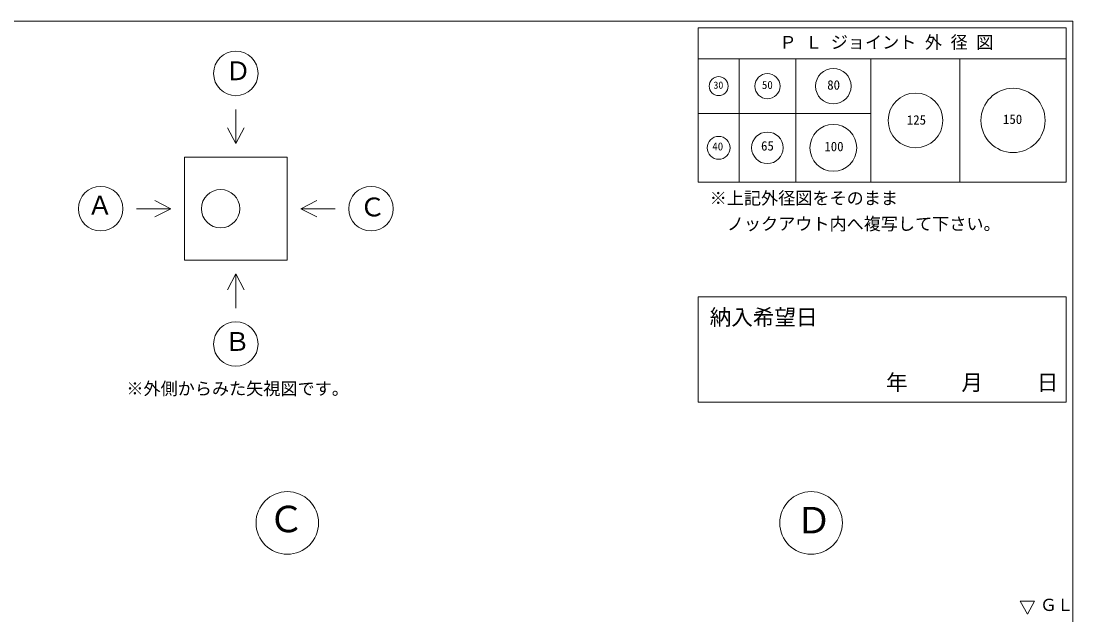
# Model space of a CAD drawing. Units: millimetres, scale not verified. Extents: x -6420 to 6420, y -3025 to 3025.
# Drawn here: x 2323 to 6420, y 714 to 3025 of the extents above; entities that cross this region are included whole.
import ezdxf
from ezdxf.enums import TextEntityAlignment as Align

# ---------------------------------------------------------------- set-up
doc = ezdxf.new("R2010")
doc.units = ezdxf.units.MM
doc.header["$LTSCALE"] = 20
for name, color, linetype, lineweight in [('0-2_waku', 7, 'Continuous', 18), ('0-3_gaikei', 7, 'Continuous', 18), ('0-5_sunpou', 7, 'Continuous', 5), ('0-D_文字１', 7, 'Continuous', 18)]:
    doc.layers.add(name, color=color, linetype=linetype, lineweight=lineweight)
doc.styles.add('ＭＳ ゴシック', font='')
doc.styles.get('ＭＳ ゴシック').set_extended_font_data('MS Gothic')

msp = doc.modelspace()

# ---------------------------------------------------------------- linework, layer by layer
at = {"layer": '0-2_waku'}
for p, q in [((4960, 2998.37), (4960, 2398.37)), ((4960, 2998.37), (6393.33, 2998.37)), ((4960, 2998.37), (6393.33, 2998.37)), ((4960, 2998.37), (6393.33, 2998.37)), ((4960, 2998.37), (4960, 2398.37)), ((4960, 2998.37), (6393.33, 2998.37)), ((4960, 2998.37), (6393.33, 2998.37)), ((4960, 2998.37), (6393.33, 2998.37)), ((6393.33, 2998.37), (6393.33, 2398.37)), ((6393.33, 2998.37), (6393.33, 2398.37)), ((6420, 3025.04), (6420, -2674.96)), ((4960, 2878.37), (6393.33, 2878.37)), ((5120, 2878.37), (5120, 2398.37)), ((5340, 2878.37), (5340, 2398.37)), ((5633.33, 2878.37), (5633.33, 2398.37)), ((5980, 2878.37), (5980, 2398.37)), ((4960, 2665.04), (5633.33, 2665.04)), ((6420, 2668.79), (6420, -2674.96)), ((4960, 2398.37), (6393.33, 2398.37)), ((4960, 2398.37), (6393.33, 2398.37))]:
    msp.add_line(p, q, dxfattribs=at)
msp.add_lwpolyline([(-1740, 3025.04), (6420, 3025.04), (6420, -2674.96)], dxfattribs=at)
at = {"layer": '0-3_gaikei'}
for p, q in [((3159.48, 2681.33), (3159.48, 2548)), ((3159.48, 2548), (3127.31, 2609.84)), ((3159.48, 2548), (3191.65, 2609.84)), ((2959.48, 2494.67), (3359.48, 2494.67)), ((2959.48, 2494.67), (2959.48, 2094.67)), ((3359.48, 2494.67), (3359.48, 2094.67)), ((2772.81, 2294.67), (2906.15, 2294.67)), ((2906.15, 2294.67), (2844.31, 2326.84)), ((2906.15, 2294.67), (2844.31, 2262.5)), ((3412.81, 2294.67), (3474.65, 2326.84)), ((2959.48, 2094.67), (3359.48, 2094.67)), ((3159.48, 2041.33), (3127.31, 1979.5)), ((3159.48, 2041.33), (3191.65, 1979.5)), ((3159.48, 1908), (3159.48, 2041.33))]:
    msp.add_line(p, q, dxfattribs=at)
msp.add_lwpolyline([(3546.15, 2294.67), (3412.81, 2294.67), (3474.65, 2262.5)], dxfattribs=at)
for centre, radius in [((3159.48, 2821.33), 86.67), ((2632.81, 2294.67), 86.67), ((3686.15, 2294.67), 86.67), ((3100.16, 2294.67), 74.67), ((3159.48, 1768), 86.67), ((3360, 1071.73), 121.88), ((5400, 1071.73), 121.88)]:
    msp.add_circle(centre, radius, dxfattribs=at)
at = {"layer": '0-5_sunpou', "lineweight": 18}
msp.add_lwpolyline([(4960, 1951.32), (4960, 1542.37), (6393.33, 1542.37), (6393.33, 1951.32)], close=True, dxfattribs=at)
for centre, radius in [((5486.67, 2771.7), 69), ((5040, 2771.7), 37), ((5230, 2771.7), 49), ((6186.67, 2638.37), 125), ((5806.67, 2638.37), 106.5), ((5486.67, 2531.7), 91), ((5230, 2531.7), 61.5), ((5040, 2531.7), 44.5)]:
    msp.add_circle(centre, radius, dxfattribs=at)
at = {"layer": '0-D_文字１'}
for p, q in [((6213.91, 767.71), (6270.78, 767.71)), ((6242.34, 717.12), (6213.91, 767.71)), ((6242.34, 717.12), (6270.78, 767.71))]:
    msp.add_line(p, q, dxfattribs=at)

# ---------------------------------------------------------------- texts
at = {"layer": '0-5_sunpou', "style": 'ＭＳ ゴシック'}
for s, height, p in [('30', 28.04, (5019.95, 2753.17)), ('50', 31.16, (5208.41, 2751.36)), ('80', 36.66, (5462.85, 2747.02)), ('125', 36.66, (5772.95, 2610.95)), ('150', 36.66, (6147.48, 2613.6)), ('40', 31.16, (5015.28, 2512.11)), ('65', 36.66, (5205.22, 2509.98)), ('100', 36.66, (5451.72, 2507.52)), ('納入希望日', 61.58, (5005.17, 1823.2))]:
    msp.add_text(s, height=height, dxfattribs=at).set_placement(p, align=Align.BOTTOM_LEFT)
at = {"layer": '0-D_文字１', "style": 'ＭＳ ゴシック'}
for s, height, p in [('Ｐ Ｌ ジョイント 外 径 図', 48.88, (5276.83, 2903.47)), ('Ｄ', 73.31, (3118.69, 2772.73)), ('Ａ', 73.31, (2580.44, 2249.36)), ('Ｃ', 73.31, (3641.71, 2242.75)), ('※上記外径図をそのまま', 48.88, (5005.06, 2296.78)), ('\u3000ノックアウト内へ複写して下さい。', 48.88, (5005.06, 2196.78)), ('Ｂ', 73.31, (3115.04, 1719.39)), ('\u3000\u3000\u3000年     月     日', 61.58, (5440.26, 1569.24)), ('※外側からみた矢視図です。', 48.88, (2733.09, 1555.51)), ('Ｃ', 103.1, (3285.13, 1004.54)), ('Ｄ', 103.1, (5340.11, 1000.14)), ('ＧＬ', 47.65, (6292.05, 714.89))]:
    msp.add_text(s, height=height, dxfattribs=at).set_placement(p, align=Align.BOTTOM_LEFT)

doc.saveas('drawing.dxf')
